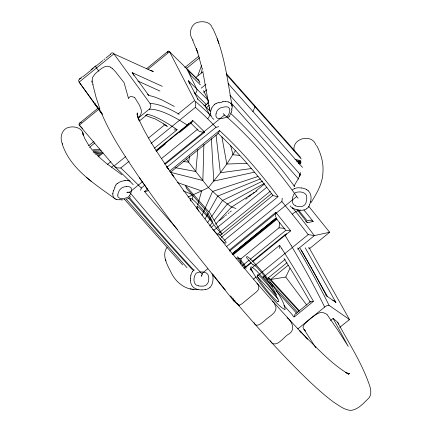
<?xml version="1.0" encoding="UTF-8"?>
<svg xmlns="http://www.w3.org/2000/svg" width="432" height="432" viewBox="0 0 432 432"><rect width="100%" height="100%" fill="white"/><g stroke="black" fill="none" stroke-linecap="round" stroke-linejoin="round"><path stroke-width="0.65" d="M294.133 150.811C291.627 138.078 312.039 133.38 315.814 144.882M275.411 216.891L275.762 212.377L229.716 249.82M203.893 144.229L202.856 180.527L208.408 187.569L222.572 200.41L231.557 207.041L235.953 208.489M112.838 193.914L112.871 193.336M201.668 275.897L201.701 275.378M240.786 264.044L241.083 258.671L279.007 227.826L279.779 222.62M190.463 278.176L190.868 275.335M201.776 274.52L201.744 274.855M279.229 248.492L279.634 245.333L281.934 248.908M197.818 149.407L195.842 171.542L202.856 180.527L170.208 172.238M117.828 195.026L117.823 196.204A5.422 3.893 -30.5 0 0 117.985 196.895C120.118 199.8 124.837 198.455 127.645 197.386A4.628 3.472 -32.1 0 0 129.497 195.723M226.384 246.688L281.885 201.555L282.242 198.256M189.61 156.179L188.638 162.146L195.842 171.542L175.327 167.675M192.337 199.579L193.001 195.593M224.462 240.251L278.089 196.641A163.868 45.117 54.9 0 0 219.494 130.556L218.441 133.353L170.629 172.163M283.927 305.435A167.416 12.382 45.7 0 1 292.232 314.685C295.391 320.339 293.603 313.508 296.347 313.195M310.657 201.571L310.808 200.664A18.695 18.538 -27 0 0 311.035 197.748L311.002 197.046A11.2 11.113 -21.8 0 0 310.646 194.837L310.052 193.228A7.474 7.349 29.3 0 0 309.485 192.256L309.253 191.948A8.991 8.786 33.2 0 0 308.227 190.787M232.043 109.793L231.412 112.126M210.665 111.213L210.913 110.144M140.567 190.258L141.34 188.023L144.968 185.069M216.054 113.756C216.486 110.106 219.704 107.509 223.268 107.168A15.719 11.437 -35.3 0 1 226.271 106.828L227.567 106.958A5.422 3.92 -34.8 0 1 228.312 107.174C231.223 109.107 229.354 113.67 227.815 115.927M300.526 172.519L299.408 176.477L300.175 174.431L298.204 178.897L293.922 186.203M91.865 82.161L92.173 80.93M201.22 73.073L202.376 68.494M113.297 190.895L113.508 190.129M196.754 208.359L197.3 206.42M197.662 205.13L201.647 190.922L208.408 187.569L220.379 172.757L226.816 164.03L235.597 150.282M272.889 195.021L272.824 195.242A167.843 45.592 54.8 0 0 219.062 134.276M190.771 122.909L191.905 122.375L192.802 120.523A166.18 17.847 50.9 0 1 204.633 132.154L165.667 163.836M137.079 114.458L137.435 113.341L137.203 114.863L137.252 112.892L137.452 114.928L139.023 120.35L137.479 115.954C145.319 135.194 157.334 152.356 168.777 169.576L166.612 166.45L173.869 176.926L171.833 174.004C211.383 229.748 254.567 282.998 301.531 332.678L299.921 330.998L307.687 339.034L299.921 330.998M151.065 143.397L195.361 107.379L195.772 104.036L195.01 101.077A169.382 28.49 54.6 0 1 209.201 114.097A169.403 28.49 54.6 0 1 211.799 116.678M197.883 75.411L201.614 65.351M110.57 54.221C110.943 52.569 113.157 52.348 113.902 53.849L150.131 103.583A172.379 37.422 47.6 0 1 179.21 114.275M167.211 52.493L167.4 52.083M310.057 301.784C311.893 300.224 315.36 303.259 311.904 298.696A167.416 23.414 56.1 0 0 281.929 248.908M309.728 204.736L309.074 206.08A8.613 8.365 68.2 0 1 308.372 207.112M252.866 111.78L254.988 106.812L254.254 105.165M202.009 215.341L212.555 191.457L258.007 176.472M148.376 190.177L147.096 191.111L144.531 191.533A163.868 10.519 47 0 0 177.39 229.295M286.929 262.732L268.337 277.852L270.67 279.466L285.752 277.063L289.996 268.132M114.61 187.342L115.301 186.079A8.613 5.859 -43.1 0 1 115.976 185.042M167.422 52.045L168.502 50.998L169.571 51.721L194.67 100.467L177.93 114.086M204.995 219.002L208.24 213.143M208.888 211.972L217.652 196.144L260.561 178.816M310.905 202.738C316.764 193.406 322.758 183.395 322.947 172.022C323.611 162.724 320.965 153.43 316.51 145.319M192.413 271.625L191.641 273.029A12.35 12.263 -37.5 0 0 190.847 275.33M207.506 222.701L210.897 217.685M211.648 216.572L222.572 200.41L262.715 181.094M145.832 115.393L147.544 114.323L148.662 114.593A167.416 32.146 48.4 0 1 174.917 128.218M167.049 247.379C161.298 255.474 167.459 265.037 171.131 272.565C175.964 282.69 186.008 290.569 197.71 289.505M230.078 114.647L230.283 114.35M129.508 195.723C131.123 193.347 133.488 187.348 128.968 186.646A12.706 9.212 -35.4 0 0 126.484 186.64M209.596 226.082L212.539 222.426M214.218 220.336L227.248 204.142L264.184 183.47M229.867 115.711L227.804 117.752M215.584 224.213L231.557 207.041L257.035 190.895M130.615 196.63L127.494 198.963M138.121 118.006C140.26 115.987 141.977 113.049 141.232 110.014A11.983 10.676 -51.4 0 0 141.016 109.118L139.774 105.986A49.399 44.01 -51.4 0 0 138.618 103.788L134.66 97.486M81.135 78.203C79.342 78.473 77.852 80.492 79.142 82.112L101.709 113.746M297.605 211.043C298.75 209.633 292.567 213.646 292.307 214.25A165.472 32.627 50.6 0 1 308.173 234.608L314.237 235.532A169.382 33.048 50.6 0 0 295.731 211.685A169.403 33.053 50.6 0 0 292.475 207.668M117.191 183.751L117.731 183.265M191.695 122.596L179.431 132.559M209.99 287.318L209.444 287.793A9.229 9.229 0 0 1 207.959 288.76A8.613 8.591 -25.9 0 1 206.793 289.262L205.319 289.64M91.125 69.568L95.472 66.037M83.16 76.556L93.301 68.31M94.824 67.068L102.935 60.475M103.95 59.648L104.965 58.822M105.98 57.996L110.543 54.286M125.609 156.632L114.097 165.991L79.105 124.951L78.953 124.065L79.493 123.233L98.366 107.887M98.291 109.361L99.338 108.508M79.25 125.172L99.268 108.896M148.019 69.25L169.571 51.721M88.765 145.649L93.987 141.404M184.885 67.489L198.985 56.02M89.5 147.301L94.721 143.051M186.662 68.288L199.719 57.667M138.04 118.314L149.207 109.231L149.683 109.21M139.261 121.057L147.544 114.323M98.431 156.735L103.14 152.906M195.28 77.976L203.132 71.593M107.249 164.576L110.905 161.606M201.209 88.166L205.913 84.343M111.564 167.227L113.659 165.526M203.699 92.308L206.842 89.753M148.63 137.911L164.851 124.718M133.207 184.626A169.317 7.749 47.2 0 0 114.523 166.482L117.175 167.902L120.793 167.983L129.179 161.195M205.006 105.592L208.661 102.616M204.779 105.862L206.35 104.587A3.931 2.678 -44 0 0 208.046 100.051L203.58 90.655M154.472 148.192L177.152 129.751L174.911 128.207M155.887 150.541L192.802 120.523M156.411 150.579L187.558 125.253A3.888 3.424 -50.7 0 0 188.876 123.331M156.157 151.492L165.262 144.083M161.33 158.728L197.699 129.157M142.457 181.78L129.6 192.235L148.387 214.369A164.565 10.562 47 0 0 188.73 259.529L201.793 273.656L207.727 268.828M164.214 164.084L224.537 115.025A3.931 1.069 54.8 0 1 223.171 113.557M166.752 167.357L216.027 127.283L218.776 126.684M144.531 191.533L147.652 188.989M169.517 171.207L219.499 130.567M210.951 227.524L213.554 225.407M219.283 220.752L224.489 216.518M225.531 215.671L226.573 214.823M228.134 213.554L229.176 212.706M230.213 211.858L231.255 211.016M245.835 199.157L247.396 197.888M248.438 197.041L252.083 194.076M253.125 193.234L254.167 192.386M255.728 191.111L264.578 183.919M213.608 230.515L266.776 187.277M217.442 234.23L270.221 191.311M220.158 235.37L271.339 193.747M221.297 237.411L272.83 195.502M229.484 251.138L296.735 196.447A163.874 44.512 54.8 0 0 224.537 115.02M232.076 253.811L239.306 247.93M239.76 247.563L248.346 240.581M248.794 240.214L276.361 217.798M232.319 253.697L276.367 217.879M232.405 254.68L276.755 218.608M233.264 254.723L277.09 219.083M241.942 266.026L249.248 260.08M250.295 259.232L285.784 230.375L276.134 218.349M243.783 268.267L251.051 262.354M252.612 261.09L284.796 234.916L291.233 245.63M244.372 268.504L251.132 263.007M252.693 261.738L290.65 230.872A166.18 17.847 50.9 0 0 275.762 212.377M252.995 272.101L250.258 269.222L251.289 268.385M252.32 267.543L279.634 245.333M253.454 279.104L256.063 276.982M257.105 276.134L308.227 234.614M234.927 300.235L233.885 301.082L239.344 305.721M263.185 277.258L285.158 259.389M297.713 249.178L314.458 235.559L329.665 232.27L309.652 248.546M288.23 265.189L270.67 279.466L299.252 310.619M296.854 312.784L310.046 301.952M294.246 316.948L313.394 301.374M297.734 328.968L324.648 307.082L324.049 305.861A168.523 25.331 57.8 0 0 291.227 245.624M330.529 320.501L333.11 318.4L337.316 321.91A46.796 16.135 -36.8 0 1 338.229 323.244L338.456 324.157M339.719 327.375L349.51 319.54M146.642 68.629L167.951 51.305M206.242 107.762L209.326 105.262M310.424 318.643L310.705 318.416A34.916 12.042 -36.8 0 1 313.729 316.046L317.806 313.416L320.744 312.466A11.983 4.131 -36.8 0 1 321.295 312.433L323.012 312.638A49.399 17.032 -36.8 0 1 324.097 312.968L326.943 314.339M79.407 79.088L82.436 76.637M299.219 210.946L300.31 210.076M214.321 104.711L214.898 104.296M306.585 208.764L307.152 208.337A9.229 9.002 48 0 0 308.378 207.117M79.704 123.066L80.73 122.542M299.5 163.993L300.634 163.28M299.36 163.782L300.532 163.123M299.203 163.534L300.424 162.945M218.273 133.461L217.652 133.272M197.294 99.144L197.753 98.982M349.488 319.734L348.851 319.82M188.131 196.987L201.647 190.922L177.493 182.569M126.004 199.012L126.355 198.866M298.49 163.49L300.974 162.486M294.586 188.53L296.109 188.077A12.35 11.988 21.7 0 1 298.507 187.753L301.374 187.985M298.339 163.172L300.904 162.329M80.914 122.477L81.437 122.326M219.019 102.433L217.582 102.902A8.613 5.627 -24.2 0 0 216.4 103.378M348.17 373.928L349.191 373.648L347.782 373.723L349.418 373.761L345.395 372.389L348.743 374.144C332.327 364.608 319.378 350.271 305.883 337.16M254.356 172.206L213.764 181.067L211.383 138.764M298.226 162.626L300.845 162.054M297.043 209.633A181.148 35.343 50.6 0 1 297.875 210.659L307.417 222.723L313.184 221.476L303.907 209.952M177.104 129.762L174.085 129.913M120.793 167.983L120.841 167.978A165.526 7.339 47.1 0 1 141.34 188.028M123.071 199.784L121.133 199.984M251.618 168.518L220.379 172.757L216.065 135.232M298.145 162.205L300.802 161.843M222.167 101.768L223.025 101.666M124.178 180.673L125.393 180.56M91.994 149.996L99.997 149.153M204.633 132.154L201.787 132.041L199.368 131.312M126.495 186.586C122.904 186.592 119.389 188.762 118.481 192.386A15.719 11.324 -29.9 0 0 117.812 195.026M246.985 163.361L226.816 164.03L221.891 136.885M296.741 161.708L300.775 161.573M256.856 283.673L257.834 284.137A47.439 10.924 -40.6 0 1 258.044 284.472L258.736 286.708L258.773 288.473L258.158 289.948L256.711 291.665L241.909 303.831L239.366 305.224L238.037 304.814A47.461 10.924 -40.6 0 1 237.832 304.479L237.449 303.502M92.696 150.811L101.412 150.952M128.86 192.294L128.018 192.218M202.003 289.931L201.08 289.894A18.695 18.22 16.6 0 1 198.153 289.564M225.731 101.552L226.363 101.596A11.2 9.023 -37.4 0 1 228.317 101.947M250.258 269.222L251.624 269.303M147.528 94.273L148.716 95.332L154.71 97.016L161.746 99.846L174.312 106.445M279.007 227.826L285.034 228.382M239.717 155.407L233.005 154.769L230.661 145.676M296.752 160.844L300.78 161.228M127.818 180.571L130.172 181.084M290.65 230.872L286.103 230.407M190.085 288.819L191.419 288.965M192.634 289.121L193.963 289.267M93.317 151.583L102.654 152.62M183.308 161.552L188.638 162.146L186.289 159.003M127.915 192.208L127.364 192.137M277.83 196.609L277.317 196.544M235.931 258.012L241.083 258.671M276.745 196.463L272.9 195.566M328.968 232.092L329.627 232.216M93.263 152.194L101.866 153.819M198.164 289.526L197.473 289.364A11.2 10.946 16.4 0 1 195.367 288.576L193.882 287.696A7.474 7.452 -6.1 0 1 193.039 286.951L192.769 286.67A8.991 8.969 -28.6 0 1 191.846 285.433L191.657 285.109A7.641 7.619 -64.1 0 1 191.09 283.797L190.966 283.414A13.376 13.3 42.3 0 1 190.442 280.184M198.337 285.817L196.879 285.358A5.422 5.373 52.3 0 1 196.025 284.904C192.899 282.285 193.763 277.106 195.55 273.969A4.628 4.595 30 0 1 197.591 272.516C201.328 271.415 207.938 271.458 208.634 276.491A12.706 12.668 51.7 0 1 208.715 279.331C209.007 283.3 205.751 286.837 201.62 286.146A15.719 15.563 50 0 1 198.331 285.833M94.462 153.02L100.337 154.51M294.975 159.278L300.85 160.807M305.656 221.184L307.417 222.723M332.797 300.143L334.498 301.001L335.912 302.405L326.624 295.974L312.687 270.248M116.591 199.535L116.278 199.438M145.832 115.495L153.193 118.368M228.301 101.968L229.635 102.535A7.474 5.67 -26.2 0 1 230.38 103.043L230.602 103.248M272.446 301.396L274.147 303.032L275.843 306.947A47.461 17.431 -41.6 0 1 276.01 307.616C276.048 313.945 268.207 316.672 264.519 320.765C261.878 322.931 255.911 328.568 254.075 322.591M95.494 154.213L99.306 155.531M325.847 295.067L326.624 295.974M287.113 317.79L288.841 319.102A47.439 23.566 -42.7 0 1 289.348 319.777C293.134 324.022 294.575 330.836 288.733 334.093C283.981 336.377 277.56 347.414 271.771 342.857A47.461 23.571 -42.7 0 1 271.264 342.187L270.788 341.474M295.542 205.821C290.768 204.098 292.059 197.656 293.873 194.206A4.628 4.595 30 0 1 295.709 192.494C299.165 191.419 304.42 191.565 306.353 195.188A5.422 5.405 53.1 0 1 306.617 196.117L306.769 197.64A15.719 15.676 49.3 0 1 306.391 200.929C306.245 205.124 302.125 207.571 298.296 206.501A12.706 12.577 51.3 0 1 295.531 205.843M97.162 155.558L98.404 156.065M183.146 190.841L191.867 194.422M134.471 97.4L132.219 96.649L130.415 96.601L129.2 97.297L128.574 98.669L124.076 82.652L115.484 71.734A46.796 41.693 -51.4 0 0 112.563 68.737M153.322 71.777L113.902 53.849L79.142 82.112L101.59 112.925M148.716 95.332L132.181 72.641L162.281 86.33M137.959 81.043L159.937 91.039M277.781 301.628L278.478 301.833A23.63 2.538 50.9 0 0 278.321 299.894L276.086 295.958A16.243 1.744 50.9 0 0 273.694 292.513L270.783 288.662A15.768 1.696 50.9 0 0 267.705 284.866L265.572 282.377A20.558 2.209 50.9 0 0 263.92 280.525L261.511 277.96A14.639 1.571 50.9 0 0 259.265 275.832L258.957 275.578A16.087 1.728 50.9 0 0 258.163 274.995A15.649 1.679 50.9 0 0 257.591 274.72C256.532 276.858 260.064 280.336 261.085 282.539A16.529 1.777 50.9 0 0 262.786 284.953L265.626 288.711A14.143 1.517 50.9 0 0 268.11 291.784L270.178 294.203A16.443 1.766 50.9 0 0 275.751 300.056A16.135 1.733 50.9 0 0 277.776 301.617M306.407 189.535L306.763 189.729M213.878 119.345L211.799 117.563M198.974 131.09L198.542 130.777M110.462 67.181L112.552 68.753M292.718 208.073L295.58 209.396A18.149 17.82 41.5 0 0 298.274 209.99L299.614 210.179A15.331 15.034 39.6 0 0 302.378 210.211A9.482 9.245 34.3 0 0 306.628 208.834M163.48 124L167.27 126.392L166.682 126.004M187.558 125.253L180.673 120.944A168.523 37.012 47.6 0 0 149.683 109.215M62.111 143.683C70.27 169.133 94.721 183.865 115.009 198.779L115.252 198.941M291.53 207.484L293.112 208.602M121.932 174.782L105.845 162.972L98.723 156.74M86.762 177.633L91.147 181.24M95.629 104.522L94.516 103.34M225.304 289.931L225.002 289.651M313.184 221.476L310.181 220.174L307.179 220.838L298.393 209.914M305.645 331.004L303.988 329.324M308.216 190.798L307.935 190.55A7.641 7.393 35.1 0 0 306.747 189.756M132.181 72.641L133.92 75.362M190.928 123.212L198.137 130.318L197.402 129.195M193.147 40.149C188.514 35.456 190.139 25.958 195.971 22.918C201.447 20.644 210.605 21.249 212.312 28.107M169.625 51.818L198.725 80.438L199.892 82.89M187.234 69.46A3.926 2.813 -45.5 0 1 188.525 70.589L199.244 81.135M200.432 84.877L190.642 75.249L188.525 70.589M210.006 110.97A181.148 30.467 54.6 0 0 205.335 106.299L197.872 99.182L188.357 80.698L208.04 100.057M194.227 92.669L206.35 104.587M79.321 125.258L82.501 128.385M195.361 107.379A165.472 28.064 54.7 0 1 207.603 118.719L216.027 127.283M219.764 238.502L220.374 239.101M194.098 270.486L183.271 258.703A168.701 10.174 47.1 0 1 144.958 215.741L133.807 202.765A173.923 10.487 47.1 0 1 129.843 198.083M268.337 277.852L299.138 311.429M212.668 229.333L215.239 232.07A14.596 1.566 50.9 0 0 217.534 234.225L219.229 235.197L219.397 234.187L225.823 241.618L226.055 242.757L225.736 243.178A23.576 2.533 50.9 0 1 224.219 242.471A24.759 2.662 50.9 0 1 223.43 241.871A23.738 2.549 50.9 0 1 220.952 239.668M226.233 73.57L300.505 157.329M226.525 74.714L301.239 158.976M228.015 83.392L302.508 167.405M229.883 95.17L300.839 175.192M231.152 102.946L298.647 179.069M126.344 199.287L187.04 267.732M124.632 199.498L182.623 264.897M290.115 205.832L291.173 207.068M230.456 295.866C250.927 320.069 272.003 343.78 294.219 366.401C306.725 378.929 319.361 391.473 333.569 402.095C338.931 405.437 344.347 410.049 350.908 410.4C358.56 409.439 364.154 402.619 369.328 397.521C371.855 393.498 370.715 388.541 369.193 384.372C361.519 362.372 348.619 342.689 337.619 322.272M281.885 201.555L292.307 214.25M214.207 276.329C188.125 244.399 162.923 211.712 139.477 177.784C125.496 157.027 111.105 136.193 101.439 112.984M308.669 206.226L329.638 232.276M222.734 286.826L222.577 286.632A181.105 3.413 51.1 0 0 212.711 274.363M222.89 287.021L223.506 287.788M223.657 287.982L224.429 288.943M224.586 289.132L224.894 289.516M89.905 146.983L91.849 149.423M285.752 277.063L306.65 304.96M98.874 71.215L96.52 67.981A3.926 0.421 50.9 0 1 95.839 66.247M102.357 114.102L94.489 103.297L102.254 114.178M188.357 80.698L189.745 84.024M327.056 314.501L338.337 330.934L348.214 346.378L333.11 318.4M147.56 189.356L139.477 177.784M304.074 329.438L315.77 347.711M89.138 146.027L84.888 138.753L82.922 133.909L83.565 135.745C83.171 127.327 72.916 125.215 66.55 128.142C61.139 131.009 59.762 138.92 62.521 144.05M231.53 104.387L231.379 104.15A8.991 6.755 -23.5 0 0 230.623 103.237M270.329 340.718L270.556 341.096M299.884 248.06L312.163 269.32M166.045 260.809L165.202 259.146M198.763 211.21C198.385 209.979 195.907 207.284 197.251 206.431A16.081 1.728 50.9 0 1 198.396 207.133A15.196 1.631 50.9 0 1 200.178 208.705L208.283 217.582A15.914 1.706 50.9 0 1 211.577 221.632A18.538 1.993 50.9 0 1 216.405 228.161L222.113 234.338L210.06 213.219L185.285 185.279L186.867 188.833L206.518 210.994L212.663 221.767L207.398 215.136A24.235 2.603 50.9 0 0 202.316 209.18L197.829 204.304A23.123 2.484 50.9 0 0 194.789 201.317L193.266 199.994A27.697 2.975 50.9 0 0 191.986 199.028L191.63 198.801A25.164 2.7 50.9 0 0 190.453 198.445L190.528 200.129M308.999 247.558L349.434 319.475L329.071 305.381A172.379 25.742 57.6 0 0 297.702 247.909M305.224 247.817L335.912 302.405M301.325 250.069L327.343 296.341M212.728 28.274C224.548 52.65 227.378 80.066 232.178 106.375M192.559 40.036L197.894 53.017L196.252 48.325L196.873 50.096M93.123 84.553L92.216 82.015A9.974 8.888 -51.4 0 1 92.048 81.173L92.513 77.485L95.164 73.84A36.191 32.243 -51.4 0 1 98.015 71.264L99.139 70.34A39.161 34.889 -51.4 0 1 101.59 68.51C103.885 66.895 106.969 65.372 109.733 66.793A9.974 8.888 -51.4 0 1 110.462 67.181M210.956 116.046L210.443 113.378M190.701 200.578L190.912 201.08M218.927 43.524L217.247 38.75M99.911 108.956L96.05 97.303L92.783 84.321M197.278 51.257L202.046 68.337M212.474 274.169L212.954 276.588A18.149 18.133 2.1 0 1 212.998 279.358L212.879 280.708A15.331 15.32 -10.9 0 1 212.306 283.435A9.482 9.461 -37.4 0 1 210.049 287.366M82.577 132.408L83.025 134.39M232.033 105.656L231.957 105.365A7.641 5.702 -19.8 0 0 231.525 104.387M202.932 72.236L209.655 109.571M209.612 107.206L209.801 110.56M233.426 298.782L233.771 300.969A169.317 3.191 51.1 0 0 211.95 273.769M303.988 329.319A47.434 16.357 -36.8 0 1 303.383 328.396L303.048 327.272A11.983 4.131 -36.8 0 1 303.048 326.857L304.279 324.313L307.822 320.819A37.724 13.009 -36.8 0 1 310.149 318.87M150.082 103.626A4.169 3.71 -51.3 0 1 149.229 109.253M101.482 113.4A3.942 3.515 -51.4 0 1 101.088 112.099M150.557 70.486A3.942 3.515 -51.4 0 1 153.139 71.539M153.652 118.184A171.304 32.567 48.5 0 1 166.244 125.507M197.224 79.364A3.931 2.673 -44.9 0 1 198.725 80.438M184.993 67.381A3.926 2.813 -45.5 0 1 186.619 68.531L196.733 88.933A3.926 2.813 -45.5 0 1 195.134 93.555M207.603 118.719A3.926 2.813 -45.5 0 0 209.201 114.097L205.335 106.299A3.926 2.813 -45.5 0 0 203.704 105.149M262.937 276.415A171.304 12.803 45.8 0 1 272.473 286.664M276.286 290.795A171.304 12.803 45.8 0 1 296.606 313.303M283.997 258.46A171.304 23.83 56 0 1 310.235 302.211M324.637 307.076A4.169 1.436 -36.8 0 1 329.017 305.424M264.832 276.68A187.429 14.013 45.8 0 1 267.77 279.812M269.849 282.042A187.429 14.013 45.8 0 1 297.432 312.185M308.831 247.747A3.942 1.361 -36.8 0 1 308.642 248.189M284.855 234.959A3.888 1.258 -37 0 1 286.691 233.755M257.094 276.431A167.416 12.382 45.7 0 1 278.014 298.933M298.145 198.207A3.931 1.161 54.9 0 1 296.66 196.517M202.441 273.715A5.783 3.802 83.6 0 1 202.403 274.752M201.668 276.388A4.439 0.324 -85.7 0 1 201.695 275.805M201.847 275.303A6.302 2.711 -76.4 0 1 201.863 275.119M129.589 192.148A4.725 4.347 48.5 0 1 128.86 192.17M127.44 192.434A4.433 2.797 15.6 0 1 126.722 192.364M230.99 113.724A179.021 48.627 54.8 0 1 294.727 186.678M192.499 269.811A179.021 10.795 47.1 0 1 128.817 198.266M190.555 280.179A19.948 19.661 64.7 0 1 190.566 278.181M192.402 271.615A8.699 8.613 -44.3 0 1 194.152 269.8M205.303 289.564A16.74 16.497 -19.2 0 1 202.003 289.856M306.439 189.481A13.376 13.295 42.6 0 0 303.361 188.298A19.948 19.91 89.6 0 0 301.379 187.936M292.34 189.95A8.699 8.386 18.6 0 1 294.608 188.573M310.516 201.539A16.74 15.908 81.8 0 1 309.604 204.676M223.02 101.752A18.695 15.131 -38.4 0 1 225.715 101.628M231.962 105.683A13.376 9.806 -32.3 0 1 232.103 108.2M231.8 108.275A19.948 13.959 -37.7 0 1 231.547 109.858M231.331 112.115A12.35 9.666 -21.5 0 1 230.38 114.021M229.873 115.857A8.699 6.907 -19.3 0 1 229.554 116.186M210.395 113.389A18.149 13.295 -25.5 0 1 210.611 111.218M210.989 110.144A15.331 11.297 -24.8 0 1 211.81 107.962M211.853 107.973A9.482 7.101 -22.7 0 1 214.358 104.738M214.758 104.15A9.229 6.583 -23.3 0 1 216.319 103.237M219.04 102.892A16.74 9.661 -23 0 1 222.053 102.222M227.826 115.938A4.628 3.472 -32.1 0 1 225.79 117.418C222.971 118.384 216.675 120.42 215.876 115.976A12.706 9.121 -29.9 0 1 216.103 113.751M112.919 193.331A18.695 14.812 -23.4 0 1 113.362 190.901M112.817 193.919A11.2 8.856 -24.5 0 0 113.006 195.728L113.465 197.003A7.474 5.773 -37.4 0 0 113.929 197.743L114.124 197.969A8.991 6.939 -40.2 0 0 115.02 198.769M116.262 199.465A7.641 5.929 -44.2 0 1 115.241 198.963M119.405 199.795A13.376 9.812 -32.6 0 1 116.683 199.39M121.3 199.384A19.948 13.711 -28.7 0 1 119.556 199.433M124.864 199.287A12.35 9.936 -40.8 0 1 124.13 199.481M125.41 180.484A18.149 13.608 -39.1 0 1 127.84 180.5M124.168 180.77A15.331 11.578 -39.6 0 0 121.657 181.3A9.482 7.317 -41.2 0 0 117.758 183.303M115.846 184.966A9.229 6.809 -42 0 1 117.05 183.616M113.935 190.069A16.74 10.249 -46.3 0 1 115.052 187.375M253.049 264.989L246.623 257.818L246.488 256.862L247.169 256.597A21.033 2.257 50.9 0 1 248.918 257.742A21.103 2.268 50.9 0 1 251.629 260.21C259.238 267.964 266.193 276.361 272.581 285.147C277.398 292.712 283.781 300.429 285.179 309.431L284.834 309.625C277.274 305.305 272.176 297.529 266.36 291.157A24.219 2.603 50.9 0 1 263.126 287.123A23.501 2.522 50.9 0 1 260.096 283.165L254.972 275.821A31.525 3.386 50.9 0 1 253.055 272.727L250.954 268.52L250.663 267.241L251.019 266.787C256.084 269.255 259.443 274.325 263.336 278.267A24.278 2.608 50.9 0 1 267.025 282.604L276.75 295.326L272.279 287.059L265.723 277.717A15.547 1.669 50.9 0 0 260.545 271.404A17.15 1.841 50.9 0 0 259.319 270.022L257.602 268.153A13.225 1.42 50.9 0 0 255.469 266.031L253.714 264.659L253.049 264.989M244.42 264.449L237.524 256.667L239.263 260.577L246.164 268.358L244.42 264.449"/></g></svg>
